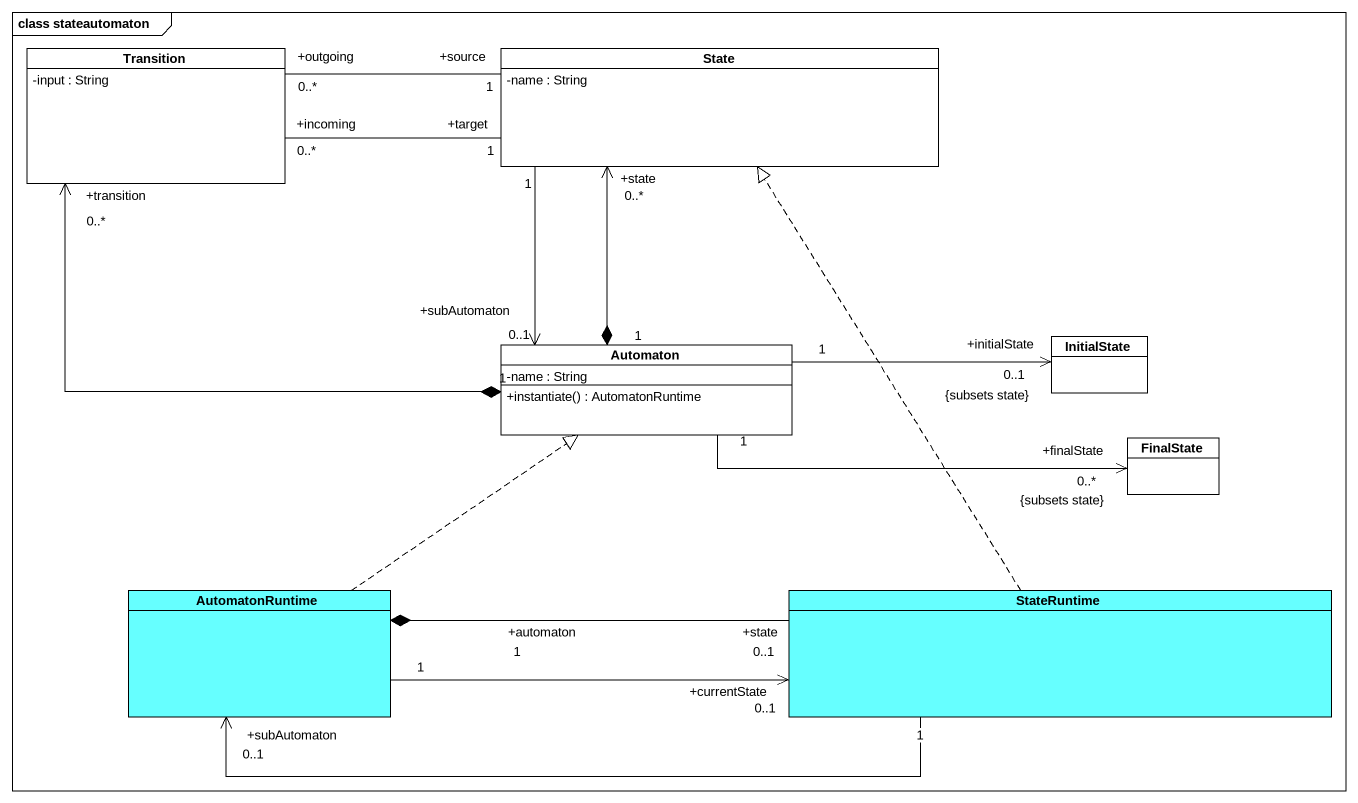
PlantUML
@startuml
mainframe class stateautomaton
hide circle
hide empty members
skinparam classAttributeIconSize 0
class Transition {
  -input : String
}
class "State" as State_ {
  -name : String
}
class Automaton {
  -name : String
  +instantiate() : AutomatonRuntime
}
class InitialState
class FinalState
class AutomatonRuntime #66FFFF
class StateRuntime #66FFFF
Transition "+outgoing\n0..*" -right- "+source\n1" State_
Transition "+incoming\n0..*" -right- "+target\n1" State_
State_ "1" --> "+subAutomaton\n0..1" Automaton
Automaton "1" *-left-> "+transition\n0..*" Transition
Automaton "1" *-up-> "+state\n0..*" State_
Automaton "1" -right-> "+initialState\n0..1\n{subsets state}" InitialState
Automaton "1" -right-> "+finalState\n0..*\n{subsets state}" FinalState
AutomatonRuntime .up.|> Automaton
AutomatonRuntime "+automaton\n1" *-right- "+state\n0..1" StateRuntime
AutomatonRuntime "1" -right-> "+currentState\n0..1" StateRuntime
StateRuntime .up.|> State_
StateRuntime "1" -left-> "+subAutomaton\n0..1" AutomatonRuntime
@enduml
